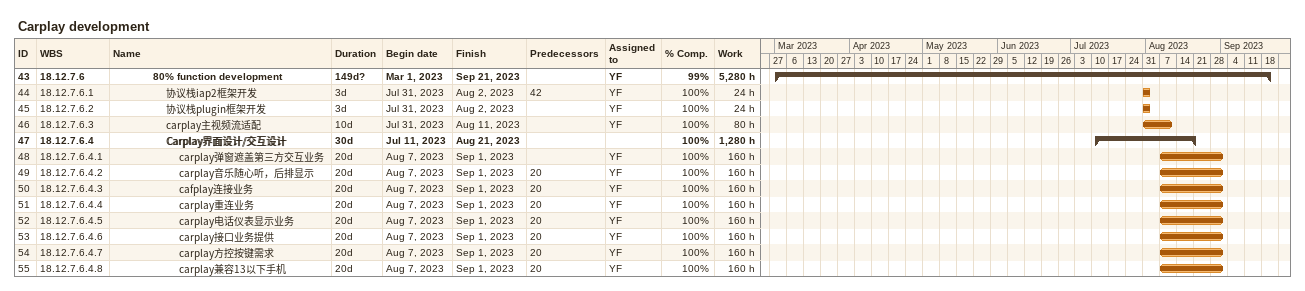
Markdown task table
Carplay development

| ID | WBS | Task | Duration | Start | Finish | Predecessors | Resources | % complete | Work (h) |
|---|---|---|---|---|---|---|---|---|---|
| 43 | 18.12.7.6 | **80% function development** | 149d? | 2023-03-01 | 2023-09-21 |  | YF | 99 | 5280 |
| 44 | 18.12.7.6.1 | 协议栈iap2框架开发 | 3d | 2023-07-31 | 2023-08-02 | 42 | YF | 100 | 24 |
| 45 | 18.12.7.6.2 | 协议栈plugin框架开发 | 3d | 2023-07-31 | 2023-08-02 |  | YF | 100 | 24 |
| 46 | 18.12.7.6.3 | carplay主视频流适配 | 10d | 2023-07-31 | 2023-08-11 |  | YF | 100 | 80 |
| 47 | 18.12.7.6.4 | **Carplay界面设计/交互设计** | 30d | 2023-07-11 | 2023-08-21 |  |  | 100 | 1280 |
| 48 | 18.12.7.6.4.1 | carplay弹窗遮盖第三方交互业务 | 20d | 2023-08-07 | 2023-09-01 |  | YF | 100 | 160 |
| 49 | 18.12.7.6.4.2 | carplay音乐随心听，后排显示 | 20d | 2023-08-07 | 2023-09-01 | 20 | YF | 100 | 160 |
| 50 | 18.12.7.6.4.3 | cafplay连接业务 | 20d | 2023-08-07 | 2023-09-01 | 20 | YF | 100 | 160 |
| 51 | 18.12.7.6.4.4 | carplay重连业务 | 20d | 2023-08-07 | 2023-09-01 | 20 | YF | 100 | 160 |
| 52 | 18.12.7.6.4.5 | carplay电话仪表显示业务 | 20d | 2023-08-07 | 2023-09-01 | 20 | YF | 100 | 160 |
| 53 | 18.12.7.6.4.6 | carplay接口业务提供 | 20d | 2023-08-07 | 2023-09-01 | 20 | YF | 100 | 160 |
| 54 | 18.12.7.6.4.7 | carplay方控按键需求 | 20d | 2023-08-07 | 2023-09-01 | 20 | YF | 100 | 160 |
| 55 | 18.12.7.6.4.8 | carplay兼容13以下手机 | 20d | 2023-08-07 | 2023-09-01 | 20 | YF | 100 | 160 |
